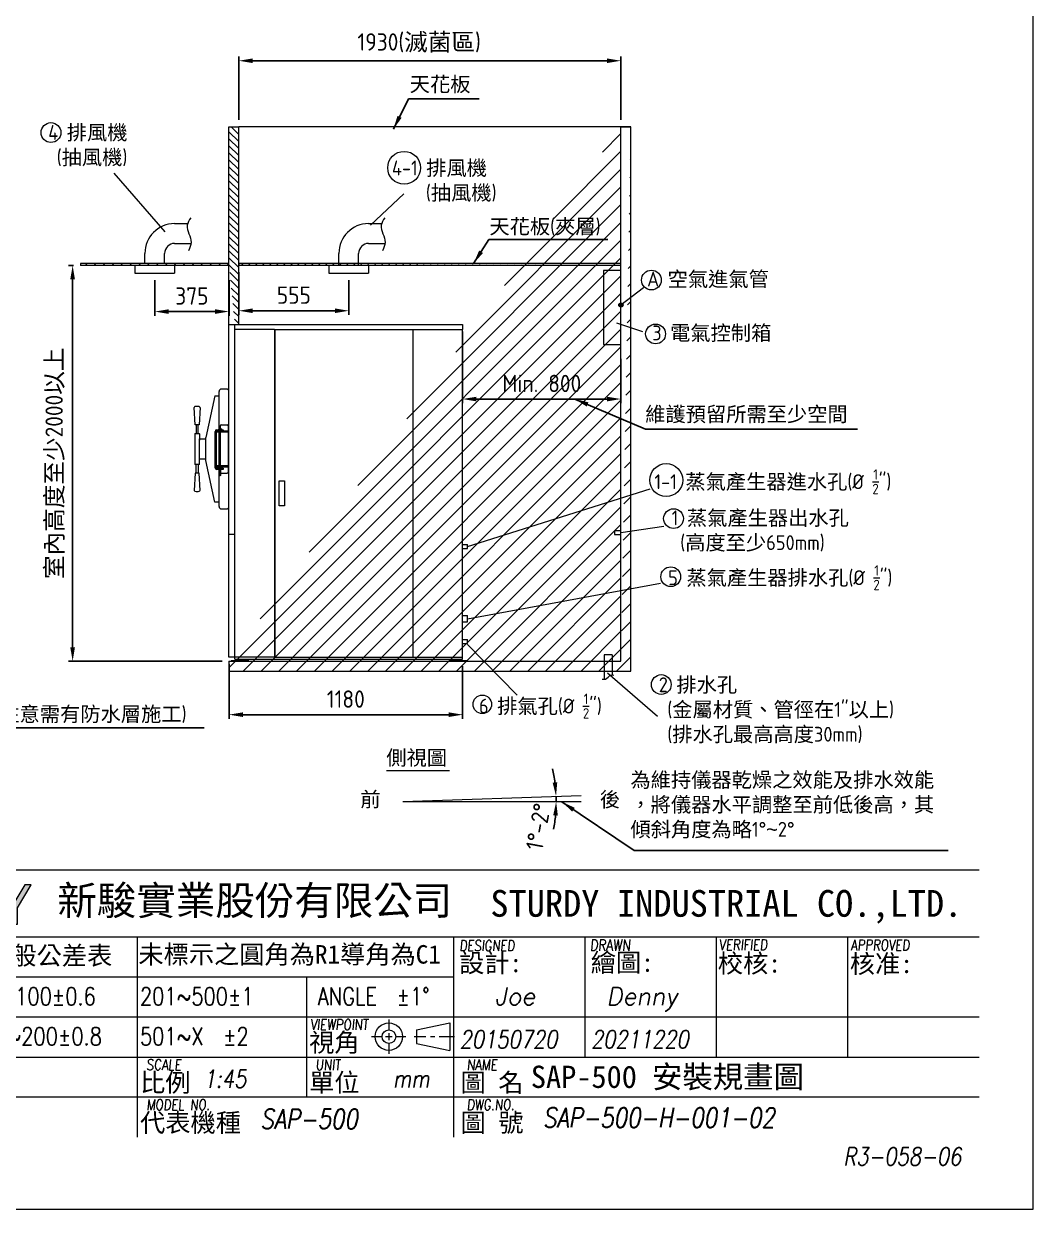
# Model space of a CAD drawing. Header units: millimetres. Extents: x -200897 to 27338, y 57 to 9327.
# Drawn here: x 22238 to 27338, y 57 to 6046 of the extents above; entities that cross this region are included whole.
import ezdxf

# ---------------------------------------------------------------- set-up
doc = ezdxf.new("R2010")
doc.units = ezdxf.units.MM
doc.header["$MEASUREMENT"] = 0
doc.linetypes.add('HIDDEN', pattern=[9.525, 6.35, -3.175])
doc.layers.get('0').update_dxf_attribs({"lineweight": 20})
for name, color, linetype, lineweight in [('D', 3, 'Continuous', 13), ('F', 7, 'Continuous', 15), ('H', 2, 'HIDDEN', 15), ('S', 4, 'Continuous', 15), ('T', 4, 'Continuous', 15)]:
    doc.layers.add(name, color=color, linetype=linetype, lineweight=lineweight)
doc.styles.get("Standard").update_dxf_attribs({"font": 'KAIU.TTF'})
doc.styles.add('STU25', font='isocp2.shx')
doc.styles.add('Text', font='romans.shx', dxfattribs={"width": 0.8, "oblique": 10})
doc.dimstyles.new('STU25', dxfattribs={"dimscale": 35, "dimtxt": 2.5, "dimasz": 2, "dimexe": 0.6, "dimexo": 1, "dimgap": 1, "dimtad": 1, "dimdsep": 46, "dimtxsty": 'STU25', "dimcen": 2, "dimazin": 2, "dimtfac": 1, "dimtmove": 0, "dimatfit": 3, "dimfxl": 0, "dimtolj": 1, "dimtzin": 0, "dimarcsym": 0})
doc.dimstyles.new('STU25$7', dxfattribs={"dimscale": 35, "dimtxt": 2.5, "dimasz": 2, "dimexe": 1.25, "dimexo": 0.625, "dimgap": 1, "dimtad": 0, "dimdec": 4, "dimdsep": 46, "dimtxsty": 'STU25', "dimcen": 2.5, "dimazin": 2, "dimtfac": 1, "dimtdec": 4, "dimtmove": 0, "dimatfit": 3, "dimfxl": 0, "dimtolj": 1, "dimtzin": 0, "dimarcsym": 0})

# ---------------------------------------------------------------- blocks, each defined once
blk = doc.blocks.new('*D7')
at = {"layer": 'D', "color": 0, "lineweight": -2}
for p, q in [((22490.4, 4825), (22464.5, 4825)), ((22485.5, 2895), (22485.5, 4755)), ((23240.4, 2825), (22464.5, 2825))]:
    blk.add_line(p, q, dxfattribs=at)
at = {"layer": 'D', "color": 0}
for points in [[(22497.1, 4755), (22473.8, 4755), (22485.5, 4825)], [(22473.8, 2895), (22497.1, 2895), (22485.5, 2825)]]:
    blk.add_solid(points, dxfattribs=at)
at = {"layer": 'Defpoints', "color": 0}
for p in [(22485.5, 4825), (22525.4, 4825), (23275.4, 2825)]:
    blk.add_point(p, dxfattribs=at)
at = {"layer": 'D', "color": 0, "insert": (22397, 3825), "char_height": 87.5, "attachment_point": 5, "rotation": 90, "style": 'STU25'}
blk.add_mtext('\\A1;{\\f標楷體|b0|i0|c136|p65;室內高度至少}2000{\\f標楷體|b0|i0|c136|p65;以上}', dxfattribs=at)
blk = doc.blocks.new('*D14')
at = {"layer": 'D', "color": 0, "lineweight": -2}
for p, q in [((23275.4, 2810), (23275.4, 2534.3)), ((24455.4, 2801), (24455.4, 2534.3)), ((23345.4, 2555.3), (24385.4, 2555.3))]:
    blk.add_line(p, q, dxfattribs=at)
at = {"layer": 'D', "color": 0}
for points in [[(23345.4, 2567), (23345.4, 2543.7), (23275.4, 2555.3)], [(24385.4, 2543.7), (24385.4, 2567), (24455.4, 2555.3)]]:
    blk.add_solid(points, dxfattribs=at)
at = {"layer": 'Defpoints', "color": 0}
for p in [(23275.4, 2845), (24455.4, 2836), (24455.4, 2555.3)]:
    blk.add_point(p, dxfattribs=at)
at = {"layer": 'D', "color": 0, "insert": (23865.4, 2634.1), "char_height": 87.5, "attachment_point": 5, "style": 'STU25'}
blk.add_mtext('\\A1;1180', dxfattribs=at)
blk = doc.blocks.new('*D4')
at = {"layer": 'D', "color": 0, "linetype": 'Continuous', "lineweight": -2}
for start, end in [(7.18063, 12.36126), (0, 2), (349.63874, 354.81937)]:
    blk.add_arc((24153.6, 2116.2), 774.4, start, end, dxfattribs=at)
at = {"layer": 'D', "color": 0}
for points in [[(24910.3, 2212), (24933.6, 2213.9), (24927.5, 2143.2)], [(24936.5, 2045.7), (24913.2, 2046.8), (24928, 2116.2)]]:
    blk.add_solid(points, dxfattribs=at)
at = {"layer": 'Defpoints', "color": 0}
for p in [(24153.6, 2116.2), (24153.6, 2116.2), (24927.8, 2134.2), (25054, 2147.6), (25054.6, 2116.2)]:
    blk.add_point(p, dxfattribs=at)
at = {"layer": 'D', "color": 0, "insert": (24837.7, 1989.7), "char_height": 87.5, "attachment_point": 5, "rotation": 79.52599, "style": 'STU25'}
blk.add_mtext('1%%D-2%%D', dxfattribs=at)
blk = doc.blocks.new('*D11')
at = {"layer": 'D', "color": 0, "lineweight": -2}
for p, q in [((24455.4, 4491), (24455.4, 4128.8)), ((25255.4, 4353.4), (25255.4, 4128.8)), ((24525.4, 4149.8), (25185.4, 4149.8))]:
    blk.add_line(p, q, dxfattribs=at)
at = {"layer": 'D', "color": 0}
for points in [[(24525.4, 4161.4), (24525.4, 4138.1), (24455.4, 4149.8)], [(25185.4, 4138.1), (25185.4, 4161.4), (25255.4, 4149.8)]]:
    blk.add_solid(points, dxfattribs=at)
at = {"layer": 'Defpoints', "color": 0}
for p in [(24455.4, 4526), (25255.4, 4388.4), (25255.4, 4149.8)]:
    blk.add_point(p, dxfattribs=at)
at = {"layer": 'D', "color": 0, "insert": (24855.4, 4228.5), "char_height": 87.5, "attachment_point": 5, "style": 'STU25'}
blk.add_mtext('\\A1;{\\Fisocp2.shx;Min. 800}', dxfattribs=at)
blk = doc.blocks.new('*D17')
at = {"layer": 'D', "color": 0, "lineweight": -2}
for p, q in [((22900.4, 4750.8), (22900.4, 4570.6)), ((23275.4, 4750.8), (23275.4, 4570.6)), ((22970.4, 4591.6), (23205.4, 4591.6))]:
    blk.add_line(p, q, dxfattribs=at)
at = {"layer": 'D', "color": 0}
for points in [[(22970.4, 4603.3), (22970.4, 4579.9), (22900.4, 4591.6)], [(23205.4, 4579.9), (23205.4, 4603.3), (23275.4, 4591.6)]]:
    blk.add_solid(points, dxfattribs=at)
at = {"layer": 'Defpoints', "color": 0}
for p in [(22900.4, 4785.8), (23275.4, 4785.8), (23275.4, 4591.6)]:
    blk.add_point(p, dxfattribs=at)
at = {"layer": 'D', "color": 0, "insert": (23087.9, 4670.4), "char_height": 87.5, "attachment_point": 5, "style": 'STU25'}
blk.add_mtext('\\A1;375', dxfattribs=at)
blk = doc.blocks.new('*D5')
at = {"layer": 'D', "color": 0, "lineweight": -2}
for p, q in [((23325.4, 4790), (23325.4, 4574.7)), ((23880.4, 4750.8), (23880.4, 4574.7)), ((23395.4, 4595.7), (23810.4, 4595.7))]:
    blk.add_line(p, q, dxfattribs=at)
at = {"layer": 'D', "color": 0}
for points in [[(23395.4, 4607.4), (23395.4, 4584.1), (23325.4, 4595.7)], [(23810.4, 4584.1), (23810.4, 4607.4), (23880.4, 4595.7)]]:
    blk.add_solid(points, dxfattribs=at)
at = {"layer": 'Defpoints', "color": 0}
for p in [(23325.4, 4825), (23880.4, 4785.8), (23880.4, 4595.7)]:
    blk.add_point(p, dxfattribs=at)
at = {"layer": 'D', "color": 0, "insert": (23602.9, 4674.5), "char_height": 87.5, "attachment_point": 5, "style": 'STU25'}
blk.add_mtext('\\A1;555', dxfattribs=at)
blk = doc.blocks.new('*D12')
at = {"layer": 'D', "color": 0, "lineweight": -2}
for p, q in [((23325.4, 5560), (23325.4, 5879.7)), ((25255.4, 5560), (25255.4, 5879.7)), ((23395.4, 5858.7), (25185.4, 5858.7))]:
    blk.add_line(p, q, dxfattribs=at)
at = {"layer": 'D', "color": 0}
for points in [[(23395.4, 5870.3), (23395.4, 5847), (23325.4, 5858.7)], [(25185.4, 5847), (25185.4, 5870.3), (25255.4, 5858.7)]]:
    blk.add_solid(points, dxfattribs=at)
at = {"layer": 'Defpoints', "color": 0}
for p in [(25255.4, 5858.7), (23325.4, 5525), (25255.4, 5525)]:
    blk.add_point(p, dxfattribs=at)
at = {"layer": 'D', "color": 0, "insert": (24236.1, 5948.8), "char_height": 87.5, "attachment_point": 5, "style": 'STU25'}
blk.add_mtext('\\A1;1930({\\f標楷體|b0|i0|c136|p65;滅菌區})', dxfattribs=at)
blk = doc.blocks.new('新駿LOGO')
at = {"layer": 'F'}
h = blk.add_hatch(color=256, dxfattribs=at)
edge = h.paths.add_edge_path()
edge.add_spline(control_points=[(-509.51, -443.62), (-509.51, -443.62), (-509.51, -441.77), (-509.51, -441.77), (-509.51, -441.77), (-511, -439.2), (-511, -439.2), (-511, -439.2), (-510.64, -439.2), (-510.64, -439.2), (-510.64, -439.2), (-510.3, -439.19), (-510.04, -439.32), (-509.79, -439.45), (-509.71, -439.68), (-509.71, -439.68), (-509.71, -439.68), (-508.9, -441.07), (-508.9, -441.07), (-508.9, -441.07), (-507.78, -439.2), (-507.78, -439.2), (-507.78, -439.2), (-507.05, -439.2), (-507.05, -439.2), (-507.05, -439.2), (-508.59, -441.77), (-508.59, -441.77), (-508.59, -441.77), (-508.59, -443.62), (-508.59, -443.62), (-508.59, -443.62), (-509.51, -443.62), (-509.51, -443.62)], knot_values=[0, 0, 0, 0, 1, 1, 1, 2, 2, 2, 3, 3, 3, 4, 4, 4, 5, 5, 5, 6, 6, 6, 7, 7, 7, 8, 8, 8, 9, 9, 9, 10, 10, 10, 11, 11, 11, 11], degree=3, periodic=0)
at = {"layer": 'F', "lineweight": 0}
blk.add_open_spline([(-509.51, -443.62), (-509.51, -443.62), (-509.51, -441.77), (-509.51, -441.77), (-509.51, -441.77), (-511, -439.2), (-511, -439.2), (-511, -439.2), (-510.64, -439.2), (-510.64, -439.2), (-510.64, -439.2), (-510.3, -439.19), (-510.04, -439.32), (-509.79, -439.45), (-509.71, -439.68), (-509.71, -439.68), (-509.71, -439.68), (-508.9, -441.07), (-508.9, -441.07), (-508.9, -441.07), (-507.78, -439.2), (-507.78, -439.2), (-507.78, -439.2), (-507.05, -439.2), (-507.05, -439.2), (-507.05, -439.2), (-508.59, -441.77), (-508.59, -441.77), (-508.59, -441.77), (-508.59, -443.62), (-508.59, -443.62), (-508.59, -443.62), (-509.51, -443.62), (-509.51, -443.62)], degree=3, knots=[0, 0, 0, 0, 1, 1, 1, 2, 2, 2, 3, 3, 3, 4, 4, 4, 5, 5, 5, 6, 6, 6, 7, 7, 7, 8, 8, 8, 9, 9, 9, 10, 10, 10, 11, 11, 11, 11], dxfattribs=at)
at = {"attachment_point": 1, "style": 'STU25'}
for s, insert, char_height in [('{\\f標楷體|b0|i0|c136|p65;新駿實業股份有限公司}', (-504.12, -439.33), 3.25), ('{\\f標楷體|b0|i0|c136|p65;STURDY\\H0.9667x; \\H1.034x;INDUSTRIAL CO.,LTD.}', (-455.51, -439.78), 3)]:
    blk.add_mtext(s, dxfattribs=dict(at, insert=insert, char_height=char_height))
blk = doc.blocks.new('H421')
at = {"layer": 'F', "color": 7}
for p, q in [((155.91, 38.09), (286.91, 38.09)), ((211.36, 38.09), (286.91, 38.09)), ((155.91, 30.59), (286.91, 30.59)), ((192.41, 30.59), (192.41, 17.09)), ((242.66, 30.59), (242.66, 17.09)), ((257.41, 30.59), (257.41, 17.09)), ((272.16, 30.59), (272.16, 17.09)), ((155.91, 26.09), (227.91, 26.09)), ((211.41, 26.09), (211.41, 17.09)), ((155.91, 21.59), (286.91, 21.59)), ((214.91, 21.59), (286.91, 21.59)), ((227.91, 21.59), (286.91, 21.59)), ((155.91, 17.09), (286.91, 17.09)), ((211.41, 17.09), (211.41, 12.59)), ((227.91, 17.09), (227.91, 8.09)), ((286.91, 12.59), (155.91, 12.59))]:
    blk.add_line(p, q, dxfattribs=at)
at = {"layer": 'F'}
for p, q in [((227.91, 30.59), (227.91, 17.09)), ((192.41, 17.09), (192.41, 8.09))]:
    blk.add_line(p, q, dxfattribs=at)
at = {"layer": 'F', "color": 0}
for p, q in [((220.66, 21.32), (220.66, 20.14)), ((223.77, 20.14), (227.5, 20.92)), ((223.77, 20.14), (223.77, 18.62)), ((227.5, 20.92), (227.5, 17.84)), ((218.72, 19.38), (219.89, 19.38)), ((220.27, 19.38), (221.04, 19.38)), ((220.66, 19.77), (220.66, 19)), ((221.42, 19.38), (222.57, 19.38)), ((223.49, 19.38), (224.81, 19.38)), ((225.34, 19.38), (225.81, 19.38)), ((226.31, 19.38), (228.03, 19.38)), ((220.66, 18.62), (220.66, 17.45)), ((223.77, 18.62), (227.5, 17.84))]:
    blk.add_line(p, q, dxfattribs=at)
for radius in [1.54, 0.762]:
    blk.add_circle((220.66, 19.38), radius, dxfattribs=at)
blk.add_blockref('新駿LOGO', (687.56, 475.62))
at = {"layer": 'F', "lineweight": -3}
for s, height, p in [('未標註者一般公差表', 2.076, (164.12, 27.45)), ('未標示之圓角為R1導角為C1', 2.0757, (192.54, 27.58)), ('設計:', 2.076, (228.54, 26.61)), ('繪圖:', 2.076, (243.32, 26.66)), ('校核:', 2.076, (257.59, 26.57)), ('核准:', 2.076, (272.41, 26.52)), ('視角', 2.076, (211.71, 17.69)), ('比例', 2.076, (192.73, 13.19)), ('單位', 2.076, (211.71, 13.19)), ('圖 名', 2.076, (228.7, 13.19)), ('代表機種', 2.076, (192.73, 8.69)), ('圖 號', 2.076, (228.7, 8.69))]:
    blk.add_text(s, height=height, dxfattribs=at).set_placement(p)
at = {"layer": 'F', "color": 1, "lineweight": 15, "style": 'Text', "oblique": 5, "width": 0.8}
for s, height, p in [('DESIGNED', 1.2, (228.57, 29.01)), ('DRAWN', 1.245, (243.23, 29.03)), ('VERIFIED', 1.2, (257.72, 29.09)), ('APPROVED', 1.2, (272.5, 29.06)), ('VIEWPOINT', 1.2, (211.83, 20.13)), ('SCALE', 1.2, (193.44, 15.63)), ('UNIT', 1.2, (212.42, 15.63)), ('NAME', 1.2, (229.41, 15.63)), ('MODEL NO.', 1.2, (193.44, 11.13)), ('DWG.NO.', 1.2, (229.41, 11.13))]:
    blk.add_text(s, height=height, dxfattribs=at).set_placement(p)
at = {"layer": 'F', "lineweight": 20, "style": 'Text', "width": 0.8}
for s, p in [('51~100±0.6', (174.32, 22.91)), ('201~500±1', (192.72, 22.91)), ('ANGLE  ±1%%D', (212.68, 22.91)), ('101~200±0.8', (173.63, 18.41)), ('501~X  ±2', (192.72, 18.41))]:
    blk.add_text(s, height=2, dxfattribs=at).set_placement(p)

msp = doc.modelspace()

# ---------------------------------------------------------------- hatches: boundary and pattern name
msp.add_hatch(color=256).paths.add_polyline_path([(25266.138, 4624.973, 1), (25244.616, 4624.973, 1)])
at = {"layer": 'H', "ltscale": 5}
h = msp.add_hatch(dxfattribs=at)
h.set_pattern_fill('ANSI31', color=256, scale=200, angle=90, style=0)
h.set_pattern_definition([(135, (237915.02, 23144.824), (-17.6776695, -17.6776695), [])])
h.paths.add_polyline_path([(23275.377, 5524.973), (23325.377, 5524.973), (23325.377, 4525.973), (23275.377, 4525.973)])
h.paths.add_polyline_path([(23275.377, 5524.973), (23325.377, 5524.973)], flags=16)
h.paths.add_polyline_path([(23275.377, 5524.973), (23325.377, 5524.973)], flags=16)
h.paths.add_polyline_path([(23275.377, 5524.973), (23325.377, 5524.973)], flags=0)
h.paths.add_polyline_path([(23275.377, 5524.973), (23325.377, 5524.973)], flags=0)
edge = h.paths.add_edge_path(flags=16)
edge.add_line((23275.377, 4525.973), (23305.377, 4525.973))
edge.add_line((23275.377, 4824.973), (23275.377, 4834.973))
h = msp.add_hatch(dxfattribs=at)
h.set_pattern_fill('ANSI31', color=256, scale=20, style=0)
h.set_pattern_definition([(45, (254488.745, 22341.26), (-44.90128, 44.90128), [])])
h.paths.add_polyline_path([(25255.377, 5524.973), (25305.377, 5524.973)], flags=16)
h.paths.add_polyline_path([(25255.377, 5524.973), (25305.377, 5524.973)], flags=16)
h.paths.add_polyline_path([(25255.377, 5524.973), (25305.377, 5524.973)], flags=0)
h.paths.add_polyline_path([(25255.377, 5524.973), (25305.377, 5524.973)], flags=0)
h.paths.add_polyline_path([(25255.377, 5524.973), (25305.377, 5524.973)], flags=0)
h.paths.add_polyline_path([(25255.377, 5524.973), (25305.377, 5524.973)], flags=0)
h.paths.add_polyline_path([(25255.377, 5524.973), (25305.377, 5524.973)], flags=0)
h.paths.add_polyline_path([(25255.377, 5524.973), (25305.377, 5524.973)], flags=0)
h.paths.add_polyline_path([(25255.377, 5524.973), (25305.377, 5524.973)], flags=0)
h.paths.add_polyline_path([(25255.377, 5524.973), (25305.377, 5524.973)], flags=0)
h.paths.add_polyline_path([(25255.377, 5524.973), (25305.377, 5524.973)], flags=0)
h.paths.add_polyline_path([(25255.377, 5524.973), (25305.377, 5524.973)], flags=0)
h.paths.add_polyline_path([(25255.377, 5524.973), (25305.377, 5524.973)], flags=0)
h.paths.add_polyline_path([(25255.377, 5524.973), (25305.377, 5524.973)], flags=0)
h.paths.add_polyline_path([(25255.377, 5524.973), (25305.377, 5524.973)], flags=0)
h.paths.add_polyline_path([(25255.377, 5524.973), (25305.377, 5524.973)], flags=0)
h.paths.add_polyline_path([(25255.377, 5524.973), (25305.377, 5524.973)], flags=0)
h.paths.add_polyline_path([(25255.377, 5524.973), (25305.377, 5524.973)], flags=0)
h.paths.add_polyline_path([(25255.377, 5524.973), (25305.377, 5524.973)], flags=0)
h.paths.add_polyline_path([(25255.377, 5524.973), (25305.377, 5524.973)], flags=0)
h.paths.add_polyline_path([(25255.377, 5524.973), (25305.377, 5524.973)], flags=0)
h.paths.add_polyline_path([(25255.377, 5524.973), (25305.377, 5524.973)], flags=0)
h.paths.add_polyline_path([(25255.377, 5524.973), (25305.377, 5524.973)], flags=0)
h.paths.add_polyline_path([(25255.377, 5524.973), (25305.377, 5524.973)], flags=0)
edge = h.paths.add_edge_path()
edge.add_line((25305.377, 2774.973), (25305.377, 5524.973))
edge.add_line((25255.377, 2824.973), (25255.377, 5524.973))
edge.add_line((23275.377, 2774.973), (25305.377, 2774.973))
edge.add_line((23275.377, 2824.973), (25255.377, 2824.973))
edge.add_line((23275.377, 2824.973), (23275.377, 2774.973))
at = {"layer": 'H'}
h = msp.add_hatch(dxfattribs=at)
h.set_pattern_fill('ANSI31', color=256, scale=10, style=0)
h.set_pattern_definition([(45, (237652.236, 23440.902), (-22.4506403, 22.4506403), [])])
h.paths.add_polyline_path([(23275.377, 4834.973), (22525.377, 4834.973), (22525.377, 4824.973), (23275.377, 4824.973)])
h = msp.add_hatch(dxfattribs=at)
h.set_pattern_fill('ANSI31', color=256, scale=200, style=0)
h.set_pattern_definition([(45, (237915.02, 23144.824), (-17.6776695, 17.6776695), [])])
h.paths.add_polyline_path([(25255.377, 4824.357), (25255.377, 4834.973)])
h.paths.add_polyline_path([(25255.377, 4824.357), (25255.377, 4834.973)], flags=16)
h.paths.add_polyline_path([(25255.377, 4824.357), (25255.377, 4834.973)], flags=0)
h.paths.add_polyline_path([(25255.377, 4824.357), (25255.377, 4834.973)], flags=0)
h.paths.add_polyline_path([(25255.377, 4824.357), (25255.377, 4834.973)], flags=0)
edge = h.paths.add_edge_path()
edge.add_line((25255.377, 4834.973), (23325.377, 4834.973))
edge.add_line((25255.377, 4824.973), (23325.377, 4824.973))
edge.add_line((23325.377, 4834.973), (23325.377, 4824.973))

# ---------------------------------------------------------------- linework, layer by layer
at = {"linetype": 'Continuous'}
for p, q in [((23000.377, 5035.721), (23066.297, 5035.721)), ((23980.377, 5035.721), (24046.297, 5035.721)), ((23000.377, 4935.721), (23083.671, 4935.721)), ((23980.377, 4935.721), (24063.671, 4935.721)), ((22850.377, 4834.973), (22850.377, 4885.721)), ((22950.377, 4834.973), (22950.377, 4885.721)), ((23830.377, 4824.973), (23830.377, 4885.721)), ((23930.377, 4824.973), (23930.377, 4885.721)), ((22800.377, 4824.973), (22800.377, 4785.829)), ((23000.377, 4824.973), (23000.377, 4785.829)), ((23780.377, 4824.973), (23780.377, 4785.829)), ((23980.377, 4824.973), (23980.377, 4785.829)), ((22800.377, 4785.829), (23000.377, 4785.829)), ((23780.377, 4785.829), (23980.377, 4785.829)), ((23103.877, 4019.46), (23099.377, 4106.46)), ((23129.377, 4106.46), (23124.877, 4019.46)), ((23124.877, 4019.46), (23103.877, 4019.46)), ((23109.627, 4019.46), (23109.627, 3976.223)), ((23119.127, 3976.223), (23119.127, 4019.46)), ((23104.377, 3976.223), (23102.877, 3974.723)), ((23102.877, 3974.723), (23102.877, 3820.223)), ((23104.377, 3976.223), (23124.377, 3976.223)), ((23124.377, 3976.223), (23125.877, 3974.723)), ((23125.877, 3974.723), (23125.877, 3942.473)), ((23205.377, 3802.473), (23205.377, 3986.473)), ((23213.377, 3994.473), (23245.377, 3994.473)), ((23245.377, 3988.473), (23213.583, 3988.473)), ((23224.41, 3998.509), (23223.868, 3997.967)), ((23223.868, 3995.015), (23223.868, 3997.967)), ((23223.868, 3995.015), (23224.41, 3994.473)), ((23224.41, 3998.509), (23238.344, 3998.509)), ((23224.41, 3994.473), (23238.344, 3994.473)), ((23238.344, 3998.509), (23238.886, 3997.967)), ((23238.886, 3995.015), (23238.344, 3994.473)), ((23238.886, 3995.015), (23238.886, 3997.967)), ((23245.377, 3994.473), (23245.377, 3988.473)), ((23125.877, 3942.473), (23126.877, 3942.473)), ((23126.877, 3947.973), (23127.877, 3948.973)), ((23126.877, 3846.973), (23126.877, 3947.973)), ((23127.877, 3948.973), (23158.377, 3948.973)), ((23125.877, 3852.473), (23126.877, 3852.473)), ((23125.877, 3820.223), (23125.877, 3852.473)), ((23126.877, 3852.473), (23125.877, 3852.473)), ((23127.877, 3845.973), (23126.877, 3846.973)), ((23158.377, 3845.973), (23127.877, 3845.973)), ((23103.877, 3775.485), (23099.377, 3688.485)), ((23104.377, 3818.723), (23102.877, 3820.223)), ((23124.877, 3775.485), (23103.877, 3775.485)), ((23124.377, 3818.723), (23104.377, 3818.723)), ((23109.627, 3775.485), (23109.627, 3818.723)), ((23119.127, 3818.723), (23119.127, 3775.485)), ((23124.377, 3818.723), (23125.877, 3820.223)), ((23129.377, 3688.485), (23124.877, 3775.485)), ((23245.377, 3794.473), (23213.377, 3794.473)), ((23245.377, 3800.473), (23213.583, 3800.473)), ((23227.95, 3767.536), (23227.95, 3794.473)), ((23234.803, 3767.536), (23234.803, 3794.473)), ((23245.377, 3800.473), (23245.377, 3794.473)), ((23228.493, 3763.509), (23227.95, 3767.536)), ((23228.493, 3763.509), (23231.377, 3763.509)), ((23234.261, 3763.509), (23231.377, 3763.509)), ((23234.261, 3763.509), (23234.803, 3767.536)), ((25223.002, 3484.973), (25223.002, 3464.973)), ((25223.002, 3484.973), (25255.377, 3484.973)), ((25223.002, 3464.973), (25255.377, 3464.973)), ((23374.877, 2827.973), (23285.877, 2827.973)), ((23285.877, 2827.973), (23285.877, 2824.973)), ((23285.877, 2824.973), (23374.877, 2824.973)), ((23319.985, 2835.973), (23319.985, 2827.973)), ((23325.181, 2835.973), (23325.181, 2827.973)), ((23335.573, 2835.973), (23335.573, 2827.973)), ((23340.769, 2827.973), (23340.769, 2835.973)), ((23343.666, 2827.973), (23340.769, 2830.869)), ((23374.877, 2824.973), (23374.877, 2827.973)), ((24474.877, 2827.973), (24385.877, 2827.973)), ((24385.877, 2827.973), (24385.877, 2824.973)), ((24385.877, 2824.973), (24474.877, 2824.973)), ((24419.985, 2835.973), (24419.985, 2827.973)), ((24425.181, 2835.973), (24425.181, 2827.973)), ((24435.573, 2835.973), (24435.573, 2827.973)), ((24440.769, 2827.973), (24440.769, 2835.973)), ((24443.666, 2827.973), (24440.769, 2830.869)), ((24474.877, 2824.973), (24474.877, 2827.973)), ((25170.377, 2857.348), (25170.377, 2734.091)), ((25210.377, 2857.348), (25170.377, 2857.348)), ((25210.377, 2857.348), (25210.377, 2755.924)), ((24153.559, 2116.167), (25054.01, 2147.611)), ((24153.559, 2116.167), (25054.559, 2116.167))]:
    msp.add_line(p, q, dxfattribs=at)
for p, q in [((23275.377, 2845.973), (23275.377, 4525.973)), ((23275.377, 4525.973), (23305.377, 4525.973)), ((23305.377, 2845.973), (23305.377, 4525.973)), ((23305.377, 4525.973), (24455.377, 4525.973)), ((23505.377, 4500.973), (23305.377, 4500.973)), ((23505.377, 4500.973), (23505.377, 2845.973)), ((23506.877, 4500.973), (23506.877, 2845.973)), ((23506.877, 4500.973), (24203.877, 4500.973)), ((24203.877, 4500.973), (24203.877, 2845.973)), ((24205.377, 2845.973), (24205.377, 4500.973)), ((24205.377, 4500.973), (24455.377, 4500.973)), ((24455.377, 4525.973), (24455.377, 4500.973)), ((24455.377, 2835.973), (24455.377, 4500.973)), ((23263.377, 4199.973), (23237.377, 4199.973)), ((23204.177, 4166.173), (23158.377, 3954.973)), ((23204.177, 4166.173), (23225.377, 4166.173)), ((23225.377, 3998.509), (23225.377, 4187.973)), ((23230.377, 4014.682), (23230.377, 3998.509)), ((23235.377, 4019.682), (23265.377, 4019.682)), ((23270.377, 4014.682), (23270.377, 3780.264)), ((23158.377, 3839.973), (23158.377, 3954.973)), ((23211.583, 3802.473), (23211.583, 3986.473)), ((23225.377, 3812.473), (23225.377, 3982.473)), ((23230.377, 3982.473), (23230.377, 3812.473)), ((23204.177, 3628.773), (23158.377, 3839.973)), ((23225.377, 3606.973), (23225.377, 3794.473)), ((23230.377, 3806.473), (23230.377, 3800.473)), ((23235.377, 3775.264), (23265.377, 3775.264)), ((23528.877, 3610.973), (23528.877, 3735.973)), ((23528.877, 3735.973), (23555.877, 3735.973)), ((23555.877, 3735.973), (23555.877, 3610.973)), ((23225.377, 3628.773), (23204.177, 3628.773)), ((23237.377, 3594.973), (23263.377, 3594.973)), ((23555.877, 3610.973), (23528.877, 3610.973)), ((23305.377, 3465.973), (23275.377, 3465.973)), ((24455.377, 3414.973), (24480.377, 3414.973)), ((24480.377, 3394.973), (24480.377, 3414.973)), ((24455.377, 3394.973), (24480.377, 3394.973)), ((24455.377, 3055.973), (24480.377, 3055.973)), ((24480.377, 3023.973), (24480.377, 3055.973)), ((24455.377, 3023.973), (24480.377, 3023.973)), ((24455.377, 2934.973), (24480.377, 2934.973)), ((24480.377, 2914.973), (24480.377, 2934.973)), ((24455.377, 2914.973), (24480.377, 2914.973)), ((23305.377, 2845.973), (23275.377, 2845.973)), ((23305.377, 2835.973), (23305.377, 2845.973)), ((23505.377, 2845.973), (23305.377, 2845.973)), ((23305.377, 2835.973), (23310.377, 2835.973)), ((23305.377, 2835.973), (24455.377, 2835.973)), ((23506.877, 2845.973), (24203.877, 2845.973)), ((24205.377, 2845.973), (24455.377, 2845.973))]:
    msp.add_line(p, q)
msp.add_lwpolyline([(25255.377, 4798.842), (25167.791, 4798.842), (25167.791, 4424.973), (25255.377, 4424.973)], dxfattribs=at)
for points in [[(23270.377, 3988.473), (23270.377, 3982.473), (23215.377, 3982.473), (23215.377, 3988.473)], [(23270.377, 3806.473), (23270.377, 3812.473), (23215.377, 3812.473), (23215.377, 3806.473)]]:
    msp.add_lwpolyline(points, close=True)
msp.add_circle((25255.377, 4624.973), 10.761)
for centre, radius, start, end in [((23000.377, 4885.721), 150, 90, 180), ((23980.377, 4885.721), 150, 90, 180), ((23000.377, 4885.721), 50, 90, 180), ((23980.377, 4885.721), 50, 90, 180), ((23104.384, 4106.46), 5.007, 101.3528854, 180), ((23114.377, 4056.688), 55.773, 78.6471146, 101.3528854), ((23124.37, 4106.46), 5.007, 354.0781277, 78.6471146), ((23213.377, 3986.473), 8, 90, 180), ((23213.377, 3802.473), 8, 180, 270), ((23104.384, 3688.485), 5.007, 180, 258.6471146), ((23114.377, 3738.258), 55.773, 258.6471146, 281.3528854), ((23124.37, 3688.485), 5.007, 281.3528854, 5.9218723)]:
    msp.add_arc(centre, radius, start, end, dxfattribs=at)
for centre, radius, start, end in [((23237.377, 4187.973), 12, 90, 180), ((23263.377, 4187.973), 12, 0, 90), ((23235.377, 4014.682), 5, 90, 180), ((23265.377, 4014.682), 5, 0, 90), ((23213.583, 3986.473), 2, 90, 180), ((23213.583, 3802.473), 2, 180, 270), ((23235.377, 3780.264), 5, 263.4134352, 270), ((23265.377, 3780.264), 5, 270, 0), ((23237.377, 3606.973), 12, 180, 270), ((23263.377, 3606.973), 12, 270, 0)]:
    msp.add_arc(centre, radius, start, end)
at = {"layer": 'D'}
for p, q in [((22953.089, 4995.138), (22695.252, 5290.541)), ((23990.727, 5027.769), (24159.411, 5187.032)), ((25255.377, 4624.973), (25369.456, 4713.306)), ((25232.944, 4534.654), (25364.657, 4491.333)), ((24480.377, 3404.973), (25402.741, 3696.441)), ((25255.377, 3474.973), (25471.545, 3507.072)), ((24480.377, 3039.973), (25455.579, 3219.873)), ((24480.377, 2909.973), (24730.307, 2654.266)), ((25186.846, 2766.143), (25439.99, 2547.413)), ((24071.03, 2273.199), (24389.736, 2273.199))]:
    msp.add_line(p, q, dxfattribs=at)
for centre, radius in [((22376.133, 5495.876), 50), ((24160.038, 5318.058), 82.93), ((25409.289, 4750.647), 50), ((25430.239, 4478.593), 50), ((25484.312, 3740.454), 82.93), ((25521.088, 3545.634), 50), ((25506.969, 3252.28), 50), ((25458.973, 2707.546), 50), ((24555.01, 2607.438), 46.868)]:
    msp.add_circle(centre, radius, dxfattribs=at)
for points in [[(23082.612, 5065.298), (23064.35, 5027.393), (23084.016, 4941.055), (23071.373, 4898.939)], [(24062.612, 5065.298), (24044.35, 5027.393), (24064.016, 4941.055), (24051.373, 4898.939)], [(25159.713, 2735.231), (25178.042, 2735.231), (25204.448, 2755.1), (25219.67, 2755.1)]]:
    msp.add_spline(points, degree=3, dxfattribs=at)
at = {"layer": 'F', "color": 6}
msp.add_lwpolyline([(14153.389, 9326.766), (14153.389, 56.766), (27338.389, 56.766), (27338.389, 9326.766)], close=True, dxfattribs=at)
msp.add_lwpolyline([(14153.389, 9326.766), (14153.389, 56.766), (27338.389, 56.766), (27338.389, 9326.766)], close=True, dxfattribs=at)
at = {"layer": 'H'}
for p, q in [((23325.377, 4834.973), (23325.377, 4824.973)), ((25255.377, 4824.357), (25255.377, 4834.973))]:
    msp.add_line(p, q, dxfattribs=at)
at = {"layer": 'S', "linetype": 'Continuous'}
for p, q in [((23275.377, 4525.973), (23275.377, 5524.973)), ((23275.377, 5524.973), (23325.377, 5524.973)), ((23325.377, 4525.973), (23325.377, 5524.973)), ((25255.377, 5524.973), (23325.377, 5524.973)), ((25255.377, 2824.973), (25255.377, 5524.973)), ((25305.377, 5524.973), (25255.377, 5524.973)), ((25305.377, 2774.973), (25305.377, 5524.973)), ((23275.377, 4834.973), (22525.377, 4834.973)), ((23275.377, 4824.973), (22525.377, 4824.973)), ((25255.377, 4834.973), (23325.377, 4834.973)), ((25255.377, 4824.973), (23325.377, 4824.973)), ((23275.377, 2824.973), (25255.377, 2824.973)), ((23275.377, 2774.973), (25305.377, 2774.973))]:
    msp.add_line(p, q, dxfattribs=at)
at = {"layer": 'S'}
for p, q in [((23275.377, 5524.973), (23325.377, 5524.973)), ((25255.377, 5524.973), (25305.377, 5524.973)), ((22525.377, 4834.973), (22525.377, 4824.973)), ((23275.377, 4824.973), (23275.377, 4834.973)), ((25255.377, 4824.357), (25255.377, 4834.973)), ((23275.377, 2824.973), (23275.377, 2774.973))]:
    msp.add_line(p, q, dxfattribs=at)

# ---------------------------------------------------------------- block references
at = {"xscale": 45, "yscale": 45, "zscale": 45}
msp.add_blockref('H421', (14153.389, 56.766), dxfattribs=at)

# ---------------------------------------------------------------- texts
at = {"layer": 'D', "color": 4}
msp.add_text('SAP-500 安裝規畫圖', height=112.5, dxfattribs=at).set_placement((24800.304, 669.8))
at = {"layer": 'D', "char_height": 75, "attachment_point": 1}
for s, insert in [('{\\C3;天花板 }', (24188.447, 5777.752)), ('{\\C3;天花板\\Fisocp2.shx;(\\f標楷體|b0|i0|c136|p65;夾層\\Fisocp2.shx;)}', (24590.772, 5059.179)), ('{\\Fisocp2.shx;\\C3;A \\f標楷體|b0|i0|c136|p65;空氣進氣管}', (25387.574, 4793.29)), ('{\\C3;維護預留所需至少空間}', (25377.846, 4110.805)), ('{\\C3;地板\\Fisocp2.shx;(\\f標楷體|b0|i0|c136|p65;注意需有防水層施工\\Fisocp2.shx;)}', (21885.386, 2595.919)), ('{\\C3;為維持儀器乾燥之效能及排水效能\\P，將儀器水平調整至前低後高，其\\P傾斜角度為略\\Fisocp2.shx;1%%D\\f???|b0|i0|c0|p65;~\\Fisocp2.shx;2%%D}', (25303.327, 2263.742))]:
    msp.add_mtext(s, dxfattribs=dict(at, insert=insert))
at = {"layer": 'D', "char_height": 75, "attachment_point": 1, "style": 'STU25'}
for s, insert in [('{\\C3;4 \\f標楷體|b0|i0|c136|p65;排風機\\P\\Fisocp2.shx; (\\f標楷體|b0|i0|c136|p65;抽風機\\Fisocp2.shx;)}', (22362.12, 5533.827)), ('{\\C3;4-1 \\f標楷體|b0|i0|c136|p65;排風機\\P\\Fisocp2.shx;    (\\f標楷體|b0|i0|c136|p65;抽風機\\Fisocp2.shx;)}', (24098.402, 5354.675)), ('{\\C3;3 \\f標楷體|b0|i0|c136|p65;電氣控制箱}', (25413.342, 4521.236)), ('\\A1;{\\C3;1-1 \\f標楷體|b0|i0|c136|p65;蒸氣產生器進水孔\\Fisocp2.shx;(%%C \\H0.7x;\\S1/2;\\H1.429x;")}', (25424.51, 3795.22)), ('{\\C3;1 \\f標楷體|b0|i0|c136|p65;蒸氣產生器出水孔\\P\\Fisocp2.shx; (\\f標楷體|b0|i0|c136|p65;高度至少\\Fisocp2.shx;650mm)}', (25511.823, 3587.016)), ('\\A1;{\\C3;5 \\f標楷體|b0|i0|c136|p65;蒸氣產生器排水孔\\Fisocp2.shx;(%%C \\H0.7x;\\S1/2;\\H1.429x;")}', (25494.032, 3310.227)), ('{\\C3;2 \\f標楷體|b0|i0|c136|p65;排水孔\\P\\Fisocp2.shx; (\\f標楷體|b0|i0|c136|p65;金屬材質、管徑在\\Fisocp2.shx;1"\\f標楷體|b0|i0|c136|p65;以上\\Fisocp2.shx;)\\P (\\f標楷體|b0|i0|c136|p65;排水孔最高高度\\Fisocp2.shx;30mm)}', (25446.522, 2743.94)), ('\\A1;{\\C3;6 \\f標楷體|b0|i0|c136|p65;排氣孔\\Fisocp2.shx;(%%C \\H0.7x;\\S1/2;\\H1.429x;")}', (24538.115, 2661.737))]:
    msp.add_mtext(s, dxfattribs=dict(at, insert=insert))
at = {"layer": 'D', "color": 11, "insert": (24070.004, 2375.514), "char_height": 75, "attachment_point": 1}
msp.add_mtext('側視圖', dxfattribs=at)
at = {"layer": 'D', "linetype": 'Continuous', "char_height": 75, "width": 218.181, "attachment_point": 1}
for s, insert in [(' 前', (23887.989, 2165.292)), ('{\\Fisocp2.shx; }後', (25105.864, 2164.842))]:
    msp.add_mtext(s, dxfattribs=dict(at, insert=insert))
at = {"layer": 'T', "lineweight": 20, "style": 'Text', "oblique": 10}
for s, p in [('Joe', (24617.881, 1087.928)), ('Denny', (25182.935, 1087.928))]:
    msp.add_text(s, height=90, dxfattribs=at).set_placement(p)
at = {"layer": 'T', "lineweight": 20, "style": 'Text', "oblique": 10, "width": 0.8}
for s, height, p in [('20150720', 90, (24440.561, 870.016)), ('20211220', 90, (25104.311, 870.016)), ('1:45', 90, (23146.909, 671.138)), ('mm', 90, (24103.525, 671.393)), ('SAP-500', 99, (23433.869, 463.536)), ('SAP-500-H-001-02', 99, (24861.648, 469.83))]:
    msp.add_text(s, height=height, dxfattribs=at).set_placement(p)
at = {"layer": 'T', "linetype": 'Continuous', "lineweight": 20, "insert": (26379.219, 368.789), "char_height": 90, "attachment_point": 1, "style": 'Text'}
msp.add_mtext('{R3-058-06}', dxfattribs=at)

# ---------------------------------------------------------------- dimensions: what is measured, and where the dimension line sits
at = {"layer": 'D'}
for base, p1, p2, text, picture, middle in [((25255.377, 5858.662), (23325.377, 5524.973), (25255.377, 5524.973), '<>({\\f標楷體|b0|i0|c136|p65;滅菌區})', '*D12', (24236.059, 5858.662)), ((25255.377, 4149.766), (24455.377, 4525.973), (25255.377, 4388.438), '{\\Fisocp2.shx;Min. <>}', '*D11', (24855.377, 4149.766))]:
    dim = msp.add_linear_dim(base=base, p1=p1, p2=p2, text=text, dimstyle='STU25', dxfattribs=at)
    dim.commit()
    dim.dimension.update_dxf_attribs({"geometry": picture, "text_midpoint": middle, "dimtype": 160})
dim = msp.add_linear_dim(base=(22485.46, 4824.973), p1=(23275.377, 2824.973), p2=(22525.377, 4824.973), angle=90, text='{\\f標楷體|b0|i0|c136|p65;室內高度至少}<>{\\f標楷體|b0|i0|c136|p65;以上}', dimstyle='STU25', dxfattribs=at)
dim.commit()
dim.dimension.update_dxf_attribs({"geometry": '*D7', "text_midpoint": (22485.46, 3824.973), "dimtype": 160})
for base, p1, p2, picture, middle in [((23880.377, 4595.735), (23325.377, 4824.973), (23880.377, 4785.829), '*D5', (23602.877, 4595.735)), ((23275.377, 4591.61), (22900.377, 4785.829), (23275.377, 4785.829), '*D17', (23087.877, 4591.61)), ((24455.377, 2555.34), (23275.377, 2844.973), (24455.377, 2835.973), '*D14', (23865.377, 2555.34))]:
    dim = msp.add_linear_dim(base=base, p1=p1, p2=p2, dimstyle='STU25', dxfattribs=at)
    dim.commit()
    dim.dimension.update_dxf_attribs({"geometry": picture, "text_midpoint": middle, "dimtype": 160})
at = {"layer": 'D', "linetype": 'Continuous'}
dim = msp.add_angular_dim_2l(base=(24927.786, 2134.187), line1=((24153.559, 2116.167), (25054.559, 2116.167)), line2=((24153.559, 2116.167), (25054.01, 2147.611)), text='1%%D-2%%D', dimstyle='STU25', override={"dimtxsty": 'STU25'}, dxfattribs=at)
dim.commit()
dim.dimension.update_dxf_attribs({"geometry": '*D4', "text_midpoint": (24915.091, 1975.382), "dimtype": 162})

# ---------------------------------------------------------------- leaders
at = {"layer": 'D'}
for points in [[(24105.611, 5512.904), (24182.932, 5666.646), (24538.694, 5666.646)], [(24511.013, 4834.973), (24588.69, 4955.83), (25189.115, 4955.83)], [(25022.519, 4149.766), (25379.218, 3998.054), (26450.465, 3998.054)], [(21601.978, 2824.973), (21886.074, 2488.064), (23150.671, 2488.064)], [(24957.501, 2114.381), (25322.53, 1869.431), (26908.491, 1869.431)]]:
    msp.add_leader(points, dimstyle='STU25$7', override={"dimgap": 1, "dimtad": 0}, dxfattribs=at)

doc.saveas('drawing.dxf')
